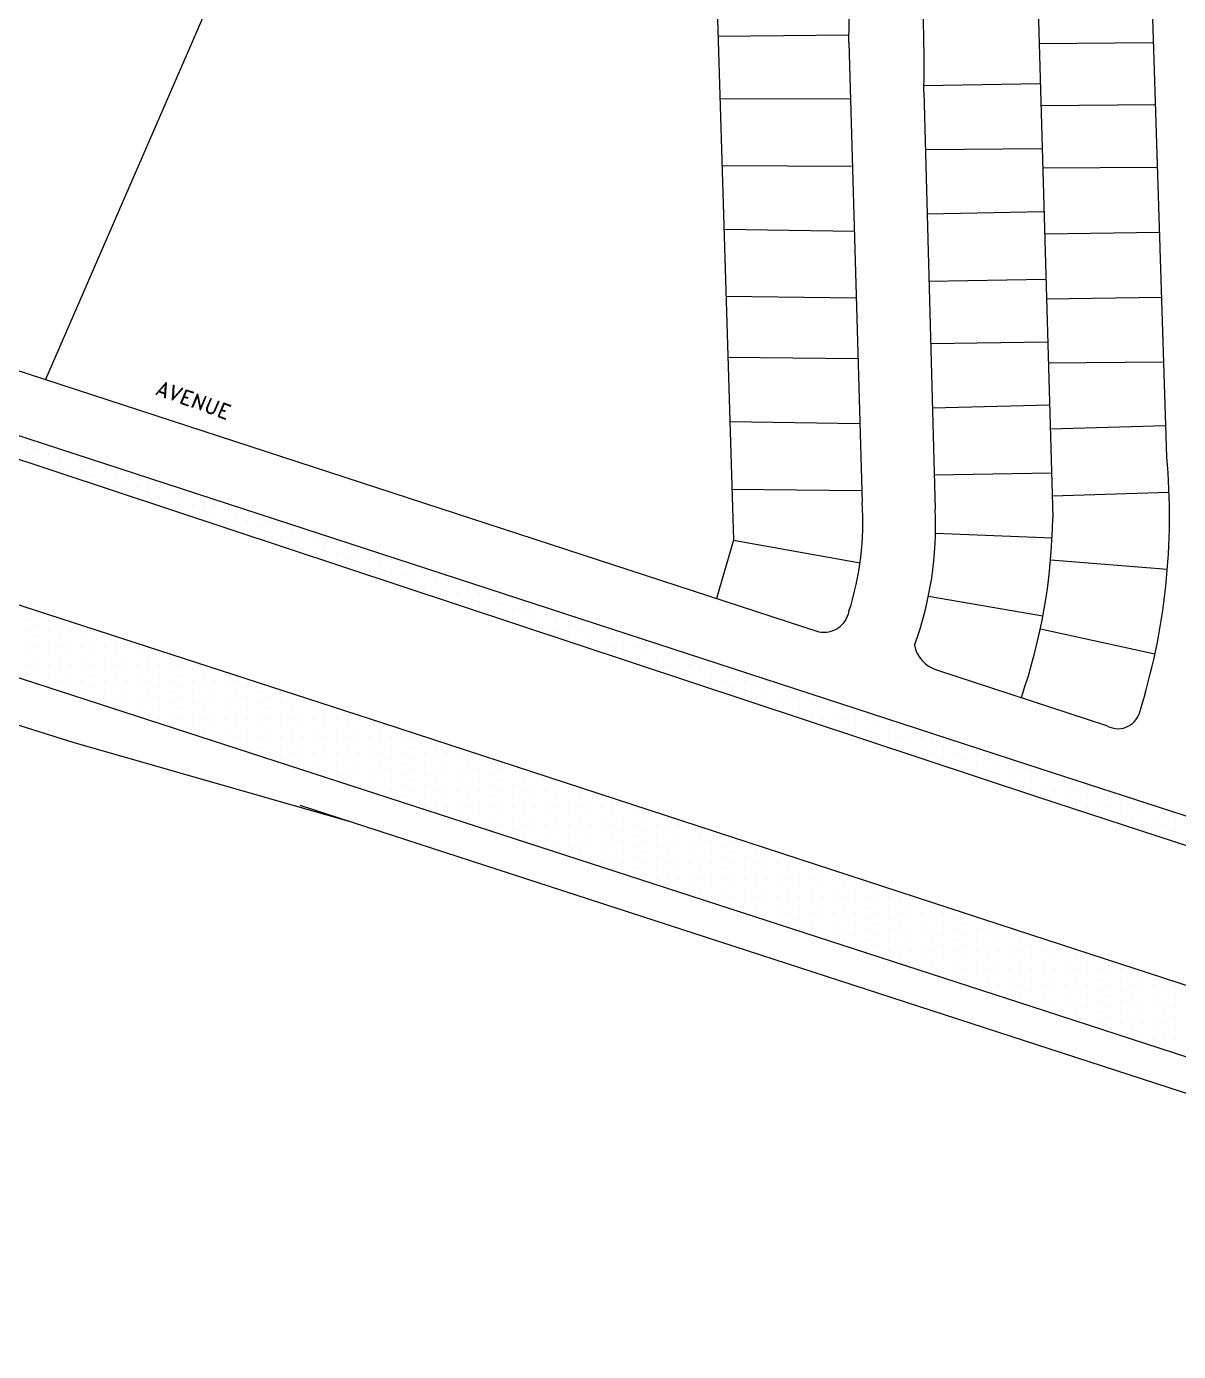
# Model space of a CAD drawing. Extents: x 2010 to 9864, y 25 to 4476.
# Drawn here: x 7899 to 8877, y 55 to 1179 of the extents above; entities that cross this region are included whole.
import ezdxf

# ---------------------------------------------------------------- set-up
doc = ezdxf.new("R2010")
doc.units = 0
doc.header["$LTSCALE"] = 200
doc.layers.get('0').update_dxf_attribs({"color": 5, "linetype": 'CONTINUOUS'})
for name, color, linetype in [('BMPRLINE', 2, 'CONTINUOUS'), ('BMRDS', 3, 'CONTINUOUS'), ('BMSTR', 3, 'CONTINUOUS'), ('BMSTRTXT', 2, 'CONTINUOUS')]:
    doc.layers.add(name, color=color, linetype=linetype)
doc.styles.add('8', font='ROMAND', dxfattribs={"oblique": 3, "height": 25})

# ---------------------------------------------------------------- blocks, each defined once
blk = doc.blocks.new('*X32')
at = {"color": 0}
for p, q in [((6178.125, 2850), (6178.125, 2850)), ((6187.5, 2850), (6187.5, 2850)), ((6196.875, 2850), (6196.875, 2850)), ((6173.4375, 2840.625), (6173.4375, 2840.625)), ((6182.8125, 2840.625), (6182.8125, 2840.625)), ((6192.1875, 2840.625), (6192.1875, 2840.625)), ((6178.125, 2831.25), (6178.125, 2831.25)), ((6187.5, 2831.25), (6187.5, 2831.25)), ((6168.75, 2812.5), (6168.75, 2812.5)), ((6173.4375, 2821.875), (6173.4375, 2821.875)), ((6178.125, 2812.5), (6178.125, 2812.5)), ((6182.8125, 2821.875), (6182.8125, 2821.875)), ((6164.0625, 2803.125), (6164.0625, 2803.125)), ((6173.4375, 2803.125), (6173.4375, 2803.125)), ((6182.8125, 2803.125), (6182.8125, 2803.125)), ((6159.375, 2793.75), (6159.375, 2793.75)), ((6168.75, 2793.75), (6168.75, 2793.75)), ((6178.125, 2793.75), (6178.125, 2793.75)), ((6154.6875, 2784.375), (6154.6875, 2784.375)), ((6164.0625, 2784.375), (6164.0625, 2784.375)), ((6173.4375, 2784.375), (6173.4375, 2784.375)), ((6159.375, 2775), (6159.375, 2775)), ((6168.75, 2775), (6168.75, 2775)), ((6150, 2756.25), (6150, 2756.25)), ((6154.6875, 2765.625), (6154.6875, 2765.625)), ((6159.375, 2756.25), (6159.375, 2756.25)), ((6164.0625, 2765.625), (6164.0625, 2765.625)), ((6145.3125, 2746.875), (6145.3125, 2746.875)), ((6154.6875, 2746.875), (6154.6875, 2746.875)), ((6164.0625, 2746.875), (6164.0625, 2746.875)), ((6140.625, 2737.5), (6140.625, 2737.5)), ((6150, 2737.5), (6150, 2737.5)), ((6159.375, 2737.5), (6159.375, 2737.5)), ((6135.9375, 2728.125), (6135.9375, 2728.125)), ((6145.3125, 2728.125), (6145.3125, 2728.125)), ((6154.6875, 2728.125), (6154.6875, 2728.125)), ((6140.625, 2718.75), (6140.625, 2718.75)), ((6150, 2718.75), (6150, 2718.75)), ((6131.25, 2700), (6131.25, 2700)), ((6135.9375, 2709.375), (6135.9375, 2709.375)), ((6140.625, 2700), (6140.625, 2700)), ((6145.3125, 2709.375), (6145.3125, 2709.375)), ((6150, 2700), (6150, 2700)), ((6126.5625, 2690.625), (6126.5625, 2690.625)), ((6135.9375, 2690.625), (6135.9375, 2690.625)), ((6145.3125, 2690.625), (6145.3125, 2690.625)), ((6121.875, 2681.25), (6121.875, 2681.25)), ((6131.25, 2681.25), (6131.25, 2681.25)), ((6140.625, 2681.25), (6140.625, 2681.25)), ((6126.5625, 2671.875), (6126.5625, 2671.875)), ((6135.9375, 2671.875), (6135.9375, 2671.875)), ((6121.875, 2662.5), (6121.875, 2662.5)), ((6131.25, 2662.5), (6131.25, 2662.5)), ((6112.5, 2643.75), (6112.5, 2643.75)), ((6117.1875, 2653.125), (6117.1875, 2653.125)), ((6121.875, 2643.75), (6121.875, 2643.75)), ((6126.5625, 2653.125), (6126.5625, 2653.125)), ((6131.25, 2643.75), (6131.25, 2643.75)), ((6107.8125, 2634.375), (6107.8125, 2634.375)), ((6117.1875, 2634.375), (6117.1875, 2634.375)), ((6126.5625, 2634.375), (6126.5625, 2634.375)), ((6103.125, 2625), (6103.125, 2625)), ((6112.5, 2625), (6112.5, 2625)), ((6121.875, 2625), (6121.875, 2625)), ((6107.8125, 2615.625), (6107.8125, 2615.625)), ((6117.1875, 2615.625), (6117.1875, 2615.625)), ((6103.125, 2606.25), (6103.125, 2606.25)), ((6112.5, 2606.25), (6112.5, 2606.25)), ((6093.75, 2587.5), (6093.75, 2587.5)), ((6098.4375, 2596.875), (6098.4375, 2596.875)), ((6103.125, 2587.5), (6103.125, 2587.5)), ((6107.8125, 2596.875), (6107.8125, 2596.875)), ((6112.5, 2587.5), (6112.5, 2587.5)), ((6089.0625, 2578.125), (6089.0625, 2578.125)), ((6098.4375, 2578.125), (6098.4375, 2578.125)), ((6107.8125, 2578.125), (6107.8125, 2578.125)), ((6084.375, 2568.75), (6084.375, 2568.75)), ((6093.75, 2568.75), (6093.75, 2568.75)), ((6103.125, 2568.75), (6103.125, 2568.75)), ((6089.0625, 2559.375), (6089.0625, 2559.375)), ((6098.4375, 2559.375), (6098.4375, 2559.375)), ((6084.375, 2550), (6084.375, 2550)), ((6093.75, 2550), (6093.75, 2550)), ((6075, 2531.25), (6075, 2531.25)), ((6079.6875, 2540.625), (6079.6875, 2540.625)), ((6084.375, 2531.25), (6084.375, 2531.25)), ((6089.0625, 2540.625), (6089.0625, 2540.625)), ((6093.75, 2531.25), (6093.75, 2531.25)), ((6070.3125, 2521.875), (6070.3125, 2521.875)), ((6079.6875, 2521.875), (6079.6875, 2521.875)), ((6089.0625, 2521.875), (6089.0625, 2521.875)), ((6065.625, 2512.5), (6065.625, 2512.5)), ((6075, 2512.5), (6075, 2512.5)), ((6084.375, 2512.5), (6084.375, 2512.5)), ((6070.3125, 2503.125), (6070.3125, 2503.125)), ((6079.6875, 2503.125), (6079.6875, 2503.125)), ((6065.625, 2493.75), (6065.625, 2493.75)), ((6075, 2493.75), (6075, 2493.75)), ((6056.25, 2475), (6056.25, 2475)), ((6060.9375, 2484.375), (6060.9375, 2484.375)), ((6065.625, 2475), (6065.625, 2475)), ((6070.3125, 2484.375), (6070.3125, 2484.375)), ((6075, 2475), (6075, 2475)), ((6051.5625, 2465.625), (6051.5625, 2465.625)), ((6060.9375, 2465.625), (6060.9375, 2465.625)), ((6070.3125, 2465.625), (6070.3125, 2465.625)), ((6056.25, 2456.25), (6056.25, 2456.25)), ((6065.625, 2456.25), (6065.625, 2456.25)), ((6051.5625, 2446.875), (6051.5625, 2446.875)), ((6060.9375, 2446.875), (6060.9375, 2446.875)), ((6046.875, 2437.5), (6046.875, 2437.5)), ((6056.25, 2437.5), (6056.25, 2437.5)), ((6037.5, 2418.75), (6037.5, 2418.75)), ((6042.1875, 2428.125), (6042.1875, 2428.125)), ((6046.875, 2418.75), (6046.875, 2418.75)), ((6051.5625, 2428.125), (6051.5625, 2428.125)), ((6056.25, 2418.75), (6056.25, 2418.75)), ((6032.8125, 2409.375), (6032.8125, 2409.375)), ((6042.1875, 2409.375), (6042.1875, 2409.375)), ((6051.5625, 2409.375), (6051.5625, 2409.375)), ((6037.5, 2400), (6037.5, 2400)), ((6046.875, 2400), (6046.875, 2400)), ((6032.8125, 2390.625), (6032.8125, 2390.625)), ((6042.1875, 2390.625), (6042.1875, 2390.625)), ((6028.125, 2381.25), (6028.125, 2381.25)), ((6037.5, 2381.25), (6037.5, 2381.25)), ((6018.75, 2362.5), (6018.75, 2362.5)), ((6023.4375, 2371.875), (6023.4375, 2371.875)), ((6028.125, 2362.5), (6028.125, 2362.5)), ((6032.8125, 2371.875), (6032.8125, 2371.875)), ((6037.5, 2362.5), (6037.5, 2362.5)), ((6014.0625, 2353.125), (6014.0625, 2353.125)), ((6023.4375, 2353.125), (6023.4375, 2353.125)), ((6032.8125, 2353.125), (6032.8125, 2353.125)), ((6018.75, 2343.75), (6018.75, 2343.75)), ((6028.125, 2343.75), (6028.125, 2343.75)), ((6014.0625, 2334.375), (6014.0625, 2334.375)), ((6023.4375, 2334.375), (6023.4375, 2334.375)), ((6009.375, 2325), (6009.375, 2325)), ((6018.75, 2325), (6018.75, 2325)), ((6000, 2306.25), (6000, 2306.25)), ((6004.6875, 2315.625), (6004.6875, 2315.625)), ((6009.375, 2306.25), (6009.375, 2306.25)), ((6014.0625, 2315.625), (6014.0625, 2315.625)), ((6018.75, 2306.25), (6018.75, 2306.25)), ((5995.3125, 2296.875), (5995.3125, 2296.875)), ((6004.6875, 2296.875), (6004.6875, 2296.875)), ((6014.0625, 2296.875), (6014.0625, 2296.875)), ((6000, 2287.5), (6000, 2287.5)), ((6009.375, 2287.5), (6009.375, 2287.5)), ((5995.3125, 2278.125), (5995.3125, 2278.125)), ((6004.6875, 2278.125), (6004.6875, 2278.125)), ((5990.625, 2268.75), (5990.625, 2268.75)), ((6000, 2268.75), (6000, 2268.75)), ((5981.25, 2250), (5981.25, 2250)), ((5985.9375, 2259.375), (5985.9375, 2259.375)), ((5990.625, 2250), (5990.625, 2250)), ((5995.3125, 2259.375), (5995.3125, 2259.375)), ((6000, 2250), (6000, 2250)), ((5985.9375, 2240.625), (5985.9375, 2240.625)), ((5995.3125, 2240.625), (5995.3125, 2240.625)), ((5981.25, 2231.25), (5981.25, 2231.25)), ((5990.625, 2231.25), (5990.625, 2231.25)), ((5976.5625, 2221.875), (5976.5625, 2221.875)), ((5985.9375, 2221.875), (5985.9375, 2221.875)), ((5971.875, 2212.5), (5971.875, 2212.5)), ((5981.25, 2212.5), (5981.25, 2212.5)), ((5962.5, 2193.75), (5962.5, 2193.75)), ((5967.1875, 2203.125), (5967.1875, 2203.125)), ((5971.875, 2193.75), (5971.875, 2193.75)), ((5976.5625, 2203.125), (5976.5625, 2203.125)), ((5981.25, 2193.75), (5981.25, 2193.75)), ((5967.1875, 2184.375), (5967.1875, 2184.375)), ((5976.5625, 2184.375), (5976.5625, 2184.375)), ((5962.5, 2175), (5962.5, 2175)), ((5971.875, 2175), (5971.875, 2175)), ((5957.8125, 2165.625), (5957.8125, 2165.625)), ((5967.1875, 2165.625), (5967.1875, 2165.625)), ((5953.125, 2156.25), (5953.125, 2156.25)), ((5962.5, 2156.25), (5962.5, 2156.25)), ((5943.75, 2137.5), (5943.75, 2137.5)), ((5948.4375, 2146.875), (5948.4375, 2146.875)), ((5953.125, 2137.5), (5953.125, 2137.5)), ((5957.8125, 2146.875), (5957.8125, 2146.875)), ((5962.5, 2137.5), (5962.5, 2137.5)), ((5948.4375, 2128.125), (5948.4375, 2128.125)), ((5957.8125, 2128.125), (5957.8125, 2128.125)), ((5943.75, 2118.75), (5943.75, 2118.75)), ((5953.125, 2118.75), (5953.125, 2118.75)), ((5939.0625, 2109.375), (5939.0625, 2109.375)), ((5948.4375, 2109.375), (5948.4375, 2109.375)), ((5934.375, 2100), (5934.375, 2100)), ((5943.75, 2100), (5943.75, 2100)), ((5925, 2081.25), (5925, 2081.25)), ((5929.6875, 2090.625), (5929.6875, 2090.625)), ((5934.375, 2081.25), (5934.375, 2081.25)), ((5939.0625, 2090.625), (5939.0625, 2090.625)), ((5943.75, 2081.25), (5943.75, 2081.25)), ((5929.6875, 2071.875), (5929.6875, 2071.875)), ((5939.0625, 2071.875), (5939.0625, 2071.875)), ((5925, 2062.5), (5925, 2062.5)), ((5934.375, 2062.5), (5934.375, 2062.5)), ((5920.3125, 2053.125), (5920.3125, 2053.125)), ((5929.6875, 2053.125), (5929.6875, 2053.125)), ((5915.625, 2043.75), (5915.625, 2043.75)), ((5925, 2043.75), (5925, 2043.75)), ((5910.9375, 2034.375), (5910.9375, 2034.375)), ((5915.625, 2025), (5915.625, 2025)), ((5920.3125, 2034.375), (5920.3125, 2034.375)), ((5925, 2025), (5925, 2025)), ((5910.9375, 2015.625), (5910.9375, 2015.625)), ((5920.3125, 2015.625), (5920.3125, 2015.625)), ((5906.25, 2006.25), (5906.25, 2006.25)), ((5915.625, 2006.25), (5915.625, 2006.25)), ((5901.5625, 1996.875), (5901.5625, 1996.875)), ((5910.9375, 1996.875), (5910.9375, 1996.875))]:
    blk.add_line(p, q, dxfattribs=at)
blk = doc.blocks.new('*X33')
at = {"color": 0}
for p, q in [((6360.9375, 2971.875), (6360.9375, 2971.875)), ((6370.3125, 2971.875), (6370.3125, 2971.875)), ((6379.6875, 2971.875), (6379.6875, 2971.875)), ((6389.0625, 2971.875), (6389.0625, 2971.875)), ((6398.4375, 2971.875), (6398.4375, 2971.875)), ((6407.8125, 2971.875), (6407.8125, 2971.875)), ((6417.1875, 2971.875), (6417.1875, 2971.875)), ((6356.25, 2962.5), (6356.25, 2962.5)), ((6365.625, 2962.5), (6365.625, 2962.5)), ((6375, 2962.5), (6375, 2962.5)), ((6384.375, 2962.5), (6384.375, 2962.5)), ((6393.75, 2962.5), (6393.75, 2962.5)), ((6403.125, 2962.5), (6403.125, 2962.5)), ((6412.5, 2962.5), (6412.5, 2962.5)), ((6360.9375, 2953.125), (6360.9375, 2953.125)), ((6370.3125, 2953.125), (6370.3125, 2953.125)), ((6379.6875, 2953.125), (6379.6875, 2953.125)), ((6389.0625, 2953.125), (6389.0625, 2953.125)), ((6398.4375, 2953.125), (6398.4375, 2953.125)), ((6407.8125, 2953.125), (6407.8125, 2953.125)), ((6356.25, 2943.75), (6356.25, 2943.75)), ((6365.625, 2943.75), (6365.625, 2943.75)), ((6375, 2943.75), (6375, 2943.75)), ((6384.375, 2943.75), (6384.375, 2943.75)), ((6393.75, 2943.75), (6393.75, 2943.75)), ((6403.125, 2943.75), (6403.125, 2943.75)), ((6346.875, 2925), (6346.875, 2925)), ((6351.5625, 2934.375), (6351.5625, 2934.375)), ((6356.25, 2925), (6356.25, 2925)), ((6360.9375, 2934.375), (6360.9375, 2934.375)), ((6365.625, 2925), (6365.625, 2925)), ((6370.3125, 2934.375), (6370.3125, 2934.375)), ((6375, 2925), (6375, 2925)), ((6379.6875, 2934.375), (6379.6875, 2934.375)), ((6384.375, 2925), (6384.375, 2925)), ((6389.0625, 2934.375), (6389.0625, 2934.375)), ((6393.75, 2925), (6393.75, 2925)), ((6398.4375, 2934.375), (6398.4375, 2934.375)), ((6403.125, 2925), (6403.125, 2925)), ((6342.1875, 2915.625), (6342.1875, 2915.625)), ((6351.5625, 2915.625), (6351.5625, 2915.625)), ((6360.9375, 2915.625), (6360.9375, 2915.625)), ((6370.3125, 2915.625), (6370.3125, 2915.625)), ((6379.6875, 2915.625), (6379.6875, 2915.625)), ((6389.0625, 2915.625), (6389.0625, 2915.625)), ((6398.4375, 2915.625), (6398.4375, 2915.625)), ((6337.5, 2906.25), (6337.5, 2906.25)), ((6346.875, 2906.25), (6346.875, 2906.25)), ((6356.25, 2906.25), (6356.25, 2906.25)), ((6365.625, 2906.25), (6365.625, 2906.25)), ((6375, 2906.25), (6375, 2906.25)), ((6384.375, 2906.25), (6384.375, 2906.25)), ((6393.75, 2906.25), (6393.75, 2906.25)), ((6342.1875, 2896.875), (6342.1875, 2896.875)), ((6351.5625, 2896.875), (6351.5625, 2896.875)), ((6360.9375, 2896.875), (6360.9375, 2896.875)), ((6370.3125, 2896.875), (6370.3125, 2896.875)), ((6379.6875, 2896.875), (6379.6875, 2896.875)), ((6389.0625, 2896.875), (6389.0625, 2896.875)), ((6337.5, 2887.5), (6337.5, 2887.5)), ((6346.875, 2887.5), (6346.875, 2887.5)), ((6356.25, 2887.5), (6356.25, 2887.5)), ((6365.625, 2887.5), (6365.625, 2887.5)), ((6375, 2887.5), (6375, 2887.5)), ((6384.375, 2887.5), (6384.375, 2887.5)), ((6328.125, 2868.75), (6328.125, 2868.75)), ((6332.8125, 2878.125), (6332.8125, 2878.125)), ((6337.5, 2868.75), (6337.5, 2868.75)), ((6342.1875, 2878.125), (6342.1875, 2878.125)), ((6346.875, 2868.75), (6346.875, 2868.75)), ((6351.5625, 2878.125), (6351.5625, 2878.125)), ((6356.25, 2868.75), (6356.25, 2868.75)), ((6360.9375, 2878.125), (6360.9375, 2878.125)), ((6365.625, 2868.75), (6365.625, 2868.75)), ((6370.3125, 2878.125), (6370.3125, 2878.125)), ((6375, 2868.75), (6375, 2868.75)), ((6379.6875, 2878.125), (6379.6875, 2878.125)), ((6384.375, 2868.75), (6384.375, 2868.75)), ((6323.4375, 2859.375), (6323.4375, 2859.375)), ((6332.8125, 2859.375), (6332.8125, 2859.375)), ((6342.1875, 2859.375), (6342.1875, 2859.375)), ((6351.5625, 2859.375), (6351.5625, 2859.375)), ((6360.9375, 2859.375), (6360.9375, 2859.375)), ((6370.3125, 2859.375), (6370.3125, 2859.375)), ((6379.6875, 2859.375), (6379.6875, 2859.375)), ((6328.125, 2850), (6328.125, 2850)), ((6337.5, 2850), (6337.5, 2850)), ((6346.875, 2850), (6346.875, 2850)), ((6356.25, 2850), (6356.25, 2850)), ((6365.625, 2850), (6365.625, 2850)), ((6375, 2850), (6375, 2850))]:
    blk.add_line(p, q, dxfattribs=at)
blk = doc.blocks.new('*X34')
at = {"color": 0}
for p, q in [((6220.3125, 2971.875), (6220.3125, 2971.875)), ((6229.6875, 2971.875), (6229.6875, 2971.875)), ((6239.0625, 2971.875), (6239.0625, 2971.875)), ((6215.625, 2962.5), (6215.625, 2962.5)), ((6225, 2962.5), (6225, 2962.5)), ((6234.375, 2962.5), (6234.375, 2962.5)), ((6210.9375, 2953.125), (6210.9375, 2953.125)), ((6220.3125, 2953.125), (6220.3125, 2953.125)), ((6229.6875, 2953.125), (6229.6875, 2953.125)), ((6206.25, 2943.75), (6206.25, 2943.75)), ((6215.625, 2943.75), (6215.625, 2943.75)), ((6225, 2943.75), (6225, 2943.75)), ((6206.25, 2925), (6206.25, 2925)), ((6210.9375, 2934.375), (6210.9375, 2934.375)), ((6215.625, 2925), (6215.625, 2925)), ((6220.3125, 2934.375), (6220.3125, 2934.375)), ((6201.5625, 2915.625), (6201.5625, 2915.625)), ((6210.9375, 2915.625), (6210.9375, 2915.625)), ((6220.3125, 2915.625), (6220.3125, 2915.625)), ((6196.875, 2906.25), (6196.875, 2906.25)), ((6206.25, 2906.25), (6206.25, 2906.25)), ((6215.625, 2906.25), (6215.625, 2906.25)), ((6192.1875, 2896.875), (6192.1875, 2896.875)), ((6201.5625, 2896.875), (6201.5625, 2896.875)), ((6210.9375, 2896.875), (6210.9375, 2896.875)), ((6196.875, 2887.5), (6196.875, 2887.5)), ((6206.25, 2887.5), (6206.25, 2887.5)), ((6187.5, 2868.75), (6187.5, 2868.75)), ((6192.1875, 2878.125), (6192.1875, 2878.125)), ((6196.875, 2868.75), (6196.875, 2868.75)), ((6201.5625, 2878.125), (6201.5625, 2878.125)), ((6182.8125, 2859.375), (6182.8125, 2859.375)), ((6192.1875, 2859.375), (6192.1875, 2859.375)), ((6201.5625, 2859.375), (6201.5625, 2859.375))]:
    blk.add_line(p, q, dxfattribs=at)
blk = doc.blocks.new('*X35')
at = {"color": 0}
for p, q in [((6323.4375, 2840.625), (6323.4375, 2840.625)), ((6332.8125, 2840.625), (6332.8125, 2840.625)), ((6342.1875, 2840.625), (6342.1875, 2840.625)), ((6351.5625, 2840.625), (6351.5625, 2840.625)), ((6360.9375, 2840.625), (6360.9375, 2840.625)), ((6370.3125, 2840.625), (6370.3125, 2840.625)), ((6318.75, 2831.25), (6318.75, 2831.25)), ((6328.125, 2831.25), (6328.125, 2831.25)), ((6337.5, 2831.25), (6337.5, 2831.25)), ((6346.875, 2831.25), (6346.875, 2831.25)), ((6356.25, 2831.25), (6356.25, 2831.25)), ((6365.625, 2831.25), (6365.625, 2831.25)), ((6309.375, 2812.5), (6309.375, 2812.5)), ((6314.0625, 2821.875), (6314.0625, 2821.875)), ((6318.75, 2812.5), (6318.75, 2812.5)), ((6323.4375, 2821.875), (6323.4375, 2821.875)), ((6328.125, 2812.5), (6328.125, 2812.5)), ((6332.8125, 2821.875), (6332.8125, 2821.875)), ((6337.5, 2812.5), (6337.5, 2812.5)), ((6342.1875, 2821.875), (6342.1875, 2821.875)), ((6346.875, 2812.5), (6346.875, 2812.5)), ((6351.5625, 2821.875), (6351.5625, 2821.875)), ((6356.25, 2812.5), (6356.25, 2812.5)), ((6360.9375, 2821.875), (6360.9375, 2821.875)), ((6365.625, 2812.5), (6365.625, 2812.5)), ((6370.3125, 2821.875), (6370.3125, 2821.875)), ((6304.6875, 2803.125), (6304.6875, 2803.125)), ((6314.0625, 2803.125), (6314.0625, 2803.125)), ((6323.4375, 2803.125), (6323.4375, 2803.125)), ((6332.8125, 2803.125), (6332.8125, 2803.125)), ((6342.1875, 2803.125), (6342.1875, 2803.125)), ((6351.5625, 2803.125), (6351.5625, 2803.125)), ((6360.9375, 2803.125), (6360.9375, 2803.125)), ((6309.375, 2793.75), (6309.375, 2793.75)), ((6318.75, 2793.75), (6318.75, 2793.75)), ((6328.125, 2793.75), (6328.125, 2793.75)), ((6337.5, 2793.75), (6337.5, 2793.75)), ((6346.875, 2793.75), (6346.875, 2793.75)), ((6356.25, 2793.75), (6356.25, 2793.75)), ((6304.6875, 2784.375), (6304.6875, 2784.375)), ((6314.0625, 2784.375), (6314.0625, 2784.375)), ((6323.4375, 2784.375), (6323.4375, 2784.375)), ((6332.8125, 2784.375), (6332.8125, 2784.375)), ((6342.1875, 2784.375), (6342.1875, 2784.375)), ((6351.5625, 2784.375), (6351.5625, 2784.375)), ((6300, 2775), (6300, 2775)), ((6309.375, 2775), (6309.375, 2775)), ((6318.75, 2775), (6318.75, 2775)), ((6328.125, 2775), (6328.125, 2775)), ((6337.5, 2775), (6337.5, 2775)), ((6346.875, 2775), (6346.875, 2775)), ((6290.625, 2756.25), (6290.625, 2756.25)), ((6295.3125, 2765.625), (6295.3125, 2765.625)), ((6300, 2756.25), (6300, 2756.25)), ((6304.6875, 2765.625), (6304.6875, 2765.625)), ((6309.375, 2756.25), (6309.375, 2756.25)), ((6314.0625, 2765.625), (6314.0625, 2765.625)), ((6318.75, 2756.25), (6318.75, 2756.25)), ((6323.4375, 2765.625), (6323.4375, 2765.625)), ((6328.125, 2756.25), (6328.125, 2756.25)), ((6332.8125, 2765.625), (6332.8125, 2765.625)), ((6337.5, 2756.25), (6337.5, 2756.25)), ((6342.1875, 2765.625), (6342.1875, 2765.625)), ((6346.875, 2756.25), (6346.875, 2756.25)), ((6351.5625, 2765.625), (6351.5625, 2765.625)), ((6285.9375, 2746.875), (6285.9375, 2746.875)), ((6295.3125, 2746.875), (6295.3125, 2746.875)), ((6304.6875, 2746.875), (6304.6875, 2746.875)), ((6314.0625, 2746.875), (6314.0625, 2746.875)), ((6323.4375, 2746.875), (6323.4375, 2746.875)), ((6332.8125, 2746.875), (6332.8125, 2746.875)), ((6342.1875, 2746.875), (6342.1875, 2746.875)), ((6290.625, 2737.5), (6290.625, 2737.5)), ((6300, 2737.5), (6300, 2737.5)), ((6309.375, 2737.5), (6309.375, 2737.5)), ((6318.75, 2737.5), (6318.75, 2737.5)), ((6328.125, 2737.5), (6328.125, 2737.5)), ((6337.5, 2737.5), (6337.5, 2737.5)), ((6285.9375, 2728.125), (6285.9375, 2728.125)), ((6295.3125, 2728.125), (6295.3125, 2728.125)), ((6304.6875, 2728.125), (6304.6875, 2728.125)), ((6314.0625, 2728.125), (6314.0625, 2728.125)), ((6323.4375, 2728.125), (6323.4375, 2728.125)), ((6332.8125, 2728.125), (6332.8125, 2728.125)), ((6281.25, 2718.75), (6281.25, 2718.75)), ((6290.625, 2718.75), (6290.625, 2718.75)), ((6300, 2718.75), (6300, 2718.75)), ((6309.375, 2718.75), (6309.375, 2718.75)), ((6318.75, 2718.75), (6318.75, 2718.75)), ((6328.125, 2718.75), (6328.125, 2718.75)), ((6271.875, 2700), (6271.875, 2700)), ((6276.5625, 2709.375), (6276.5625, 2709.375)), ((6281.25, 2700), (6281.25, 2700)), ((6285.9375, 2709.375), (6285.9375, 2709.375)), ((6290.625, 2700), (6290.625, 2700)), ((6295.3125, 2709.375), (6295.3125, 2709.375)), ((6300, 2700), (6300, 2700)), ((6304.6875, 2709.375), (6304.6875, 2709.375)), ((6309.375, 2700), (6309.375, 2700)), ((6314.0625, 2709.375), (6314.0625, 2709.375)), ((6318.75, 2700), (6318.75, 2700)), ((6323.4375, 2709.375), (6323.4375, 2709.375)), ((6328.125, 2700), (6328.125, 2700)), ((6332.8125, 2709.375), (6332.8125, 2709.375)), ((6267.1875, 2690.625), (6267.1875, 2690.625)), ((6276.5625, 2690.625), (6276.5625, 2690.625)), ((6285.9375, 2690.625), (6285.9375, 2690.625)), ((6295.3125, 2690.625), (6295.3125, 2690.625)), ((6304.6875, 2690.625), (6304.6875, 2690.625)), ((6314.0625, 2690.625), (6314.0625, 2690.625)), ((6323.4375, 2690.625), (6323.4375, 2690.625)), ((6271.875, 2681.25), (6271.875, 2681.25)), ((6281.25, 2681.25), (6281.25, 2681.25)), ((6290.625, 2681.25), (6290.625, 2681.25)), ((6300, 2681.25), (6300, 2681.25)), ((6309.375, 2681.25), (6309.375, 2681.25)), ((6318.75, 2681.25), (6318.75, 2681.25)), ((6267.1875, 2671.875), (6267.1875, 2671.875)), ((6276.5625, 2671.875), (6276.5625, 2671.875)), ((6285.9375, 2671.875), (6285.9375, 2671.875)), ((6295.3125, 2671.875), (6295.3125, 2671.875)), ((6304.6875, 2671.875), (6304.6875, 2671.875)), ((6314.0625, 2671.875), (6314.0625, 2671.875)), ((6262.5, 2662.5), (6262.5, 2662.5)), ((6271.875, 2662.5), (6271.875, 2662.5)), ((6281.25, 2662.5), (6281.25, 2662.5)), ((6290.625, 2662.5), (6290.625, 2662.5)), ((6300, 2662.5), (6300, 2662.5)), ((6309.375, 2662.5), (6309.375, 2662.5)), ((6318.75, 2662.5), (6318.75, 2662.5)), ((6253.125, 2643.75), (6253.125, 2643.75)), ((6257.8125, 2653.125), (6257.8125, 2653.125)), ((6262.5, 2643.75), (6262.5, 2643.75)), ((6267.1875, 2653.125), (6267.1875, 2653.125)), ((6271.875, 2643.75), (6271.875, 2643.75)), ((6276.5625, 2653.125), (6276.5625, 2653.125)), ((6281.25, 2643.75), (6281.25, 2643.75)), ((6285.9375, 2653.125), (6285.9375, 2653.125)), ((6290.625, 2643.75), (6290.625, 2643.75)), ((6295.3125, 2653.125), (6295.3125, 2653.125)), ((6300, 2643.75), (6300, 2643.75)), ((6304.6875, 2653.125), (6304.6875, 2653.125)), ((6309.375, 2643.75), (6309.375, 2643.75)), ((6314.0625, 2653.125), (6314.0625, 2653.125)), ((6257.8125, 2634.375), (6257.8125, 2634.375)), ((6267.1875, 2634.375), (6267.1875, 2634.375)), ((6276.5625, 2634.375), (6276.5625, 2634.375)), ((6285.9375, 2634.375), (6285.9375, 2634.375)), ((6295.3125, 2634.375), (6295.3125, 2634.375)), ((6304.6875, 2634.375), (6304.6875, 2634.375)), ((6253.125, 2625), (6253.125, 2625)), ((6262.5, 2625), (6262.5, 2625)), ((6271.875, 2625), (6271.875, 2625)), ((6281.25, 2625), (6281.25, 2625)), ((6290.625, 2625), (6290.625, 2625)), ((6300, 2625), (6300, 2625)), ((6248.4375, 2615.625), (6248.4375, 2615.625)), ((6257.8125, 2615.625), (6257.8125, 2615.625)), ((6267.1875, 2615.625), (6267.1875, 2615.625)), ((6276.5625, 2615.625), (6276.5625, 2615.625)), ((6285.9375, 2615.625), (6285.9375, 2615.625)), ((6295.3125, 2615.625), (6295.3125, 2615.625)), ((6243.75, 2606.25), (6243.75, 2606.25)), ((6253.125, 2606.25), (6253.125, 2606.25)), ((6262.5, 2606.25), (6262.5, 2606.25)), ((6271.875, 2606.25), (6271.875, 2606.25)), ((6281.25, 2606.25), (6281.25, 2606.25)), ((6290.625, 2606.25), (6290.625, 2606.25)), ((6300, 2606.25), (6300, 2606.25)), ((6234.375, 2587.5), (6234.375, 2587.5)), ((6239.0625, 2596.875), (6239.0625, 2596.875)), ((6243.75, 2587.5), (6243.75, 2587.5)), ((6248.4375, 2596.875), (6248.4375, 2596.875)), ((6253.125, 2587.5), (6253.125, 2587.5)), ((6257.8125, 2596.875), (6257.8125, 2596.875)), ((6262.5, 2587.5), (6262.5, 2587.5)), ((6267.1875, 2596.875), (6267.1875, 2596.875)), ((6271.875, 2587.5), (6271.875, 2587.5)), ((6276.5625, 2596.875), (6276.5625, 2596.875)), ((6281.25, 2587.5), (6281.25, 2587.5)), ((6285.9375, 2596.875), (6285.9375, 2596.875)), ((6290.625, 2587.5), (6290.625, 2587.5)), ((6295.3125, 2596.875), (6295.3125, 2596.875)), ((6239.0625, 2578.125), (6239.0625, 2578.125)), ((6248.4375, 2578.125), (6248.4375, 2578.125)), ((6257.8125, 2578.125), (6257.8125, 2578.125)), ((6267.1875, 2578.125), (6267.1875, 2578.125)), ((6276.5625, 2578.125), (6276.5625, 2578.125)), ((6285.9375, 2578.125), (6285.9375, 2578.125)), ((6234.375, 2568.75), (6234.375, 2568.75)), ((6243.75, 2568.75), (6243.75, 2568.75)), ((6253.125, 2568.75), (6253.125, 2568.75)), ((6262.5, 2568.75), (6262.5, 2568.75)), ((6271.875, 2568.75), (6271.875, 2568.75)), ((6281.25, 2568.75), (6281.25, 2568.75)), ((6229.6875, 2559.375), (6229.6875, 2559.375)), ((6239.0625, 2559.375), (6239.0625, 2559.375)), ((6248.4375, 2559.375), (6248.4375, 2559.375)), ((6257.8125, 2559.375), (6257.8125, 2559.375)), ((6267.1875, 2559.375), (6267.1875, 2559.375)), ((6276.5625, 2559.375), (6276.5625, 2559.375)), ((6225, 2550), (6225, 2550)), ((6234.375, 2550), (6234.375, 2550)), ((6243.75, 2550), (6243.75, 2550)), ((6253.125, 2550), (6253.125, 2550)), ((6262.5, 2550), (6262.5, 2550)), ((6271.875, 2550), (6271.875, 2550)), ((6281.25, 2550), (6281.25, 2550)), ((6215.625, 2531.25), (6215.625, 2531.25)), ((6220.3125, 2540.625), (6220.3125, 2540.625)), ((6225, 2531.25), (6225, 2531.25)), ((6229.6875, 2540.625), (6229.6875, 2540.625)), ((6234.375, 2531.25), (6234.375, 2531.25)), ((6239.0625, 2540.625), (6239.0625, 2540.625)), ((6243.75, 2531.25), (6243.75, 2531.25)), ((6248.4375, 2540.625), (6248.4375, 2540.625)), ((6253.125, 2531.25), (6253.125, 2531.25)), ((6257.8125, 2540.625), (6257.8125, 2540.625)), ((6262.5, 2531.25), (6262.5, 2531.25)), ((6267.1875, 2540.625), (6267.1875, 2540.625)), ((6271.875, 2531.25), (6271.875, 2531.25)), ((6276.5625, 2540.625), (6276.5625, 2540.625)), ((6220.3125, 2521.875), (6220.3125, 2521.875)), ((6229.6875, 2521.875), (6229.6875, 2521.875)), ((6239.0625, 2521.875), (6239.0625, 2521.875)), ((6248.4375, 2521.875), (6248.4375, 2521.875)), ((6257.8125, 2521.875), (6257.8125, 2521.875)), ((6267.1875, 2521.875), (6267.1875, 2521.875)), ((6215.625, 2512.5), (6215.625, 2512.5)), ((6225, 2512.5), (6225, 2512.5)), ((6234.375, 2512.5), (6234.375, 2512.5)), ((6243.75, 2512.5), (6243.75, 2512.5)), ((6253.125, 2512.5), (6253.125, 2512.5)), ((6262.5, 2512.5), (6262.5, 2512.5)), ((6210.9375, 2503.125), (6210.9375, 2503.125)), ((6220.3125, 2503.125), (6220.3125, 2503.125)), ((6229.6875, 2503.125), (6229.6875, 2503.125)), ((6239.0625, 2503.125), (6239.0625, 2503.125)), ((6248.4375, 2503.125), (6248.4375, 2503.125)), ((6257.8125, 2503.125), (6257.8125, 2503.125)), ((6206.25, 2493.75), (6206.25, 2493.75)), ((6215.625, 2493.75), (6215.625, 2493.75)), ((6225, 2493.75), (6225, 2493.75)), ((6234.375, 2493.75), (6234.375, 2493.75)), ((6243.75, 2493.75), (6243.75, 2493.75)), ((6253.125, 2493.75), (6253.125, 2493.75)), ((6262.5, 2493.75), (6262.5, 2493.75)), ((6196.875, 2475), (6196.875, 2475)), ((6201.5625, 2484.375), (6201.5625, 2484.375)), ((6206.25, 2475), (6206.25, 2475)), ((6210.9375, 2484.375), (6210.9375, 2484.375)), ((6215.625, 2475), (6215.625, 2475)), ((6220.3125, 2484.375), (6220.3125, 2484.375)), ((6225, 2475), (6225, 2475)), ((6229.6875, 2484.375), (6229.6875, 2484.375)), ((6234.375, 2475), (6234.375, 2475)), ((6239.0625, 2484.375), (6239.0625, 2484.375)), ((6243.75, 2475), (6243.75, 2475)), ((6248.4375, 2484.375), (6248.4375, 2484.375)), ((6253.125, 2475), (6253.125, 2475)), ((6257.8125, 2484.375), (6257.8125, 2484.375)), ((6201.5625, 2465.625), (6201.5625, 2465.625)), ((6210.9375, 2465.625), (6210.9375, 2465.625)), ((6220.3125, 2465.625), (6220.3125, 2465.625)), ((6229.6875, 2465.625), (6229.6875, 2465.625)), ((6239.0625, 2465.625), (6239.0625, 2465.625)), ((6248.4375, 2465.625), (6248.4375, 2465.625)), ((6196.875, 2456.25), (6196.875, 2456.25)), ((6206.25, 2456.25), (6206.25, 2456.25)), ((6215.625, 2456.25), (6215.625, 2456.25)), ((6225, 2456.25), (6225, 2456.25)), ((6234.375, 2456.25), (6234.375, 2456.25)), ((6243.75, 2456.25), (6243.75, 2456.25)), ((6192.1875, 2446.875), (6192.1875, 2446.875)), ((6201.5625, 2446.875), (6201.5625, 2446.875)), ((6210.9375, 2446.875), (6210.9375, 2446.875)), ((6220.3125, 2446.875), (6220.3125, 2446.875)), ((6229.6875, 2446.875), (6229.6875, 2446.875)), ((6239.0625, 2446.875), (6239.0625, 2446.875)), ((6248.4375, 2446.875), (6248.4375, 2446.875)), ((6187.5, 2437.5), (6187.5, 2437.5)), ((6196.875, 2437.5), (6196.875, 2437.5)), ((6206.25, 2437.5), (6206.25, 2437.5)), ((6215.625, 2437.5), (6215.625, 2437.5)), ((6225, 2437.5), (6225, 2437.5)), ((6234.375, 2437.5), (6234.375, 2437.5)), ((6243.75, 2437.5), (6243.75, 2437.5)), ((6178.125, 2418.75), (6178.125, 2418.75)), ((6182.8125, 2428.125), (6182.8125, 2428.125)), ((6187.5, 2418.75), (6187.5, 2418.75)), ((6192.1875, 2428.125), (6192.1875, 2428.125)), ((6196.875, 2418.75), (6196.875, 2418.75)), ((6201.5625, 2428.125), (6201.5625, 2428.125)), ((6206.25, 2418.75), (6206.25, 2418.75)), ((6210.9375, 2428.125), (6210.9375, 2428.125)), ((6215.625, 2418.75), (6215.625, 2418.75)), ((6220.3125, 2428.125), (6220.3125, 2428.125)), ((6225, 2418.75), (6225, 2418.75)), ((6229.6875, 2428.125), (6229.6875, 2428.125)), ((6234.375, 2418.75), (6234.375, 2418.75)), ((6239.0625, 2428.125), (6239.0625, 2428.125)), ((6182.8125, 2409.375), (6182.8125, 2409.375)), ((6192.1875, 2409.375), (6192.1875, 2409.375)), ((6201.5625, 2409.375), (6201.5625, 2409.375)), ((6210.9375, 2409.375), (6210.9375, 2409.375)), ((6220.3125, 2409.375), (6220.3125, 2409.375)), ((6229.6875, 2409.375), (6229.6875, 2409.375)), ((6178.125, 2400), (6178.125, 2400)), ((6187.5, 2400), (6187.5, 2400)), ((6196.875, 2400), (6196.875, 2400)), ((6206.25, 2400), (6206.25, 2400)), ((6215.625, 2400), (6215.625, 2400)), ((6225, 2400), (6225, 2400)), ((6173.4375, 2390.625), (6173.4375, 2390.625)), ((6182.8125, 2390.625), (6182.8125, 2390.625)), ((6192.1875, 2390.625), (6192.1875, 2390.625)), ((6201.5625, 2390.625), (6201.5625, 2390.625)), ((6210.9375, 2390.625), (6210.9375, 2390.625)), ((6220.3125, 2390.625), (6220.3125, 2390.625)), ((6229.6875, 2390.625), (6229.6875, 2390.625)), ((6168.75, 2381.25), (6168.75, 2381.25)), ((6178.125, 2381.25), (6178.125, 2381.25)), ((6187.5, 2381.25), (6187.5, 2381.25)), ((6196.875, 2381.25), (6196.875, 2381.25)), ((6206.25, 2381.25), (6206.25, 2381.25)), ((6215.625, 2381.25), (6215.625, 2381.25)), ((6225, 2381.25), (6225, 2381.25)), ((6164.0625, 2371.875), (6164.0625, 2371.875)), ((6168.75, 2362.5), (6168.75, 2362.5)), ((6173.4375, 2371.875), (6173.4375, 2371.875)), ((6178.125, 2362.5), (6178.125, 2362.5)), ((6182.8125, 2371.875), (6182.8125, 2371.875)), ((6187.5, 2362.5), (6187.5, 2362.5)), ((6192.1875, 2371.875), (6192.1875, 2371.875)), ((6196.875, 2362.5), (6196.875, 2362.5)), ((6201.5625, 2371.875), (6201.5625, 2371.875)), ((6206.25, 2362.5), (6206.25, 2362.5)), ((6210.9375, 2371.875), (6210.9375, 2371.875)), ((6215.625, 2362.5), (6215.625, 2362.5)), ((6220.3125, 2371.875), (6220.3125, 2371.875)), ((6164.0625, 2353.125), (6164.0625, 2353.125)), ((6173.4375, 2353.125), (6173.4375, 2353.125)), ((6182.8125, 2353.125), (6182.8125, 2353.125)), ((6192.1875, 2353.125), (6192.1875, 2353.125)), ((6201.5625, 2353.125), (6201.5625, 2353.125)), ((6210.9375, 2353.125), (6210.9375, 2353.125)), ((6159.375, 2343.75), (6159.375, 2343.75)), ((6168.75, 2343.75), (6168.75, 2343.75)), ((6178.125, 2343.75), (6178.125, 2343.75)), ((6187.5, 2343.75), (6187.5, 2343.75)), ((6196.875, 2343.75), (6196.875, 2343.75)), ((6206.25, 2343.75), (6206.25, 2343.75)), ((6154.6875, 2334.375), (6154.6875, 2334.375)), ((6164.0625, 2334.375), (6164.0625, 2334.375)), ((6173.4375, 2334.375), (6173.4375, 2334.375)), ((6182.8125, 2334.375), (6182.8125, 2334.375)), ((6192.1875, 2334.375), (6192.1875, 2334.375)), ((6201.5625, 2334.375), (6201.5625, 2334.375)), ((6210.9375, 2334.375), (6210.9375, 2334.375)), ((6150, 2325), (6150, 2325)), ((6159.375, 2325), (6159.375, 2325)), ((6168.75, 2325), (6168.75, 2325)), ((6178.125, 2325), (6178.125, 2325)), ((6187.5, 2325), (6187.5, 2325)), ((6196.875, 2325), (6196.875, 2325)), ((6206.25, 2325), (6206.25, 2325)), ((6145.3125, 2315.625), (6145.3125, 2315.625)), ((6150, 2306.25), (6150, 2306.25)), ((6154.6875, 2315.625), (6154.6875, 2315.625)), ((6159.375, 2306.25), (6159.375, 2306.25)), ((6164.0625, 2315.625), (6164.0625, 2315.625)), ((6168.75, 2306.25), (6168.75, 2306.25)), ((6173.4375, 2315.625), (6173.4375, 2315.625)), ((6178.125, 2306.25), (6178.125, 2306.25)), ((6182.8125, 2315.625), (6182.8125, 2315.625)), ((6187.5, 2306.25), (6187.5, 2306.25)), ((6192.1875, 2315.625), (6192.1875, 2315.625)), ((6196.875, 2306.25), (6196.875, 2306.25)), ((6201.5625, 2315.625), (6201.5625, 2315.625)), ((6145.3125, 2296.875), (6145.3125, 2296.875)), ((6154.6875, 2296.875), (6154.6875, 2296.875)), ((6164.0625, 2296.875), (6164.0625, 2296.875)), ((6173.4375, 2296.875), (6173.4375, 2296.875)), ((6182.8125, 2296.875), (6182.8125, 2296.875)), ((6192.1875, 2296.875), (6192.1875, 2296.875)), ((6140.625, 2287.5), (6140.625, 2287.5)), ((6150, 2287.5), (6150, 2287.5)), ((6159.375, 2287.5), (6159.375, 2287.5)), ((6168.75, 2287.5), (6168.75, 2287.5)), ((6178.125, 2287.5), (6178.125, 2287.5)), ((6187.5, 2287.5), (6187.5, 2287.5)), ((6196.875, 2287.5), (6196.875, 2287.5)), ((6135.9375, 2278.125), (6135.9375, 2278.125)), ((6145.3125, 2278.125), (6145.3125, 2278.125)), ((6154.6875, 2278.125), (6154.6875, 2278.125)), ((6164.0625, 2278.125), (6164.0625, 2278.125)), ((6173.4375, 2278.125), (6173.4375, 2278.125)), ((6182.8125, 2278.125), (6182.8125, 2278.125)), ((6192.1875, 2278.125), (6192.1875, 2278.125)), ((6131.25, 2268.75), (6131.25, 2268.75)), ((6140.625, 2268.75), (6140.625, 2268.75)), ((6150, 2268.75), (6150, 2268.75)), ((6159.375, 2268.75), (6159.375, 2268.75)), ((6168.75, 2268.75), (6168.75, 2268.75)), ((6178.125, 2268.75), (6178.125, 2268.75)), ((6187.5, 2268.75), (6187.5, 2268.75)), ((6126.5625, 2259.375), (6126.5625, 2259.375)), ((6131.25, 2250), (6131.25, 2250)), ((6135.9375, 2259.375), (6135.9375, 2259.375)), ((6140.625, 2250), (6140.625, 2250)), ((6145.3125, 2259.375), (6145.3125, 2259.375)), ((6150, 2250), (6150, 2250)), ((6154.6875, 2259.375), (6154.6875, 2259.375)), ((6159.375, 2250), (6159.375, 2250)), ((6164.0625, 2259.375), (6164.0625, 2259.375)), ((6168.75, 2250), (6168.75, 2250)), ((6173.4375, 2259.375), (6173.4375, 2259.375)), ((6178.125, 2250), (6178.125, 2250)), ((6182.8125, 2259.375), (6182.8125, 2259.375)), ((6126.5625, 2240.625), (6126.5625, 2240.625)), ((6135.9375, 2240.625), (6135.9375, 2240.625)), ((6145.3125, 2240.625), (6145.3125, 2240.625)), ((6154.6875, 2240.625), (6154.6875, 2240.625)), ((6164.0625, 2240.625), (6164.0625, 2240.625)), ((6173.4375, 2240.625), (6173.4375, 2240.625)), ((6121.875, 2231.25), (6121.875, 2231.25)), ((6131.25, 2231.25), (6131.25, 2231.25)), ((6140.625, 2231.25), (6140.625, 2231.25)), ((6150, 2231.25), (6150, 2231.25)), ((6159.375, 2231.25), (6159.375, 2231.25)), ((6168.75, 2231.25), (6168.75, 2231.25)), ((6178.125, 2231.25), (6178.125, 2231.25)), ((6117.1875, 2221.875), (6117.1875, 2221.875)), ((6126.5625, 2221.875), (6126.5625, 2221.875)), ((6135.9375, 2221.875), (6135.9375, 2221.875)), ((6145.3125, 2221.875), (6145.3125, 2221.875)), ((6154.6875, 2221.875), (6154.6875, 2221.875)), ((6164.0625, 2221.875), (6164.0625, 2221.875)), ((6173.4375, 2221.875), (6173.4375, 2221.875)), ((6112.5, 2212.5), (6112.5, 2212.5)), ((6121.875, 2212.5), (6121.875, 2212.5)), ((6131.25, 2212.5), (6131.25, 2212.5)), ((6140.625, 2212.5), (6140.625, 2212.5)), ((6150, 2212.5), (6150, 2212.5)), ((6159.375, 2212.5), (6159.375, 2212.5)), ((6168.75, 2212.5), (6168.75, 2212.5)), ((6107.8125, 2203.125), (6107.8125, 2203.125)), ((6112.5, 2193.75), (6112.5, 2193.75)), ((6117.1875, 2203.125), (6117.1875, 2203.125)), ((6121.875, 2193.75), (6121.875, 2193.75)), ((6126.5625, 2203.125), (6126.5625, 2203.125)), ((6131.25, 2193.75), (6131.25, 2193.75)), ((6135.9375, 2203.125), (6135.9375, 2203.125)), ((6140.625, 2193.75), (6140.625, 2193.75)), ((6145.3125, 2203.125), (6145.3125, 2203.125)), ((6150, 2193.75), (6150, 2193.75)), ((6154.6875, 2203.125), (6154.6875, 2203.125)), ((6159.375, 2193.75), (6159.375, 2193.75)), ((6164.0625, 2203.125), (6164.0625, 2203.125)), ((6107.8125, 2184.375), (6107.8125, 2184.375)), ((6117.1875, 2184.375), (6117.1875, 2184.375)), ((6126.5625, 2184.375), (6126.5625, 2184.375)), ((6135.9375, 2184.375), (6135.9375, 2184.375)), ((6145.3125, 2184.375), (6145.3125, 2184.375)), ((6154.6875, 2184.375), (6154.6875, 2184.375)), ((6103.125, 2175), (6103.125, 2175)), ((6112.5, 2175), (6112.5, 2175)), ((6121.875, 2175), (6121.875, 2175)), ((6131.25, 2175), (6131.25, 2175)), ((6140.625, 2175), (6140.625, 2175)), ((6150, 2175), (6150, 2175)), ((6159.375, 2175), (6159.375, 2175)), ((6098.4375, 2165.625), (6098.4375, 2165.625)), ((6107.8125, 2165.625), (6107.8125, 2165.625)), ((6117.1875, 2165.625), (6117.1875, 2165.625)), ((6126.5625, 2165.625), (6126.5625, 2165.625)), ((6135.9375, 2165.625), (6135.9375, 2165.625)), ((6145.3125, 2165.625), (6145.3125, 2165.625)), ((6154.6875, 2165.625), (6154.6875, 2165.625)), ((6093.75, 2156.25), (6093.75, 2156.25)), ((6103.125, 2156.25), (6103.125, 2156.25)), ((6112.5, 2156.25), (6112.5, 2156.25)), ((6121.875, 2156.25), (6121.875, 2156.25)), ((6131.25, 2156.25), (6131.25, 2156.25)), ((6140.625, 2156.25), (6140.625, 2156.25)), ((6150, 2156.25), (6150, 2156.25)), ((6093.75, 2137.5), (6093.75, 2137.5)), ((6098.4375, 2146.875), (6098.4375, 2146.875)), ((6103.125, 2137.5), (6103.125, 2137.5)), ((6107.8125, 2146.875), (6107.8125, 2146.875)), ((6112.5, 2137.5), (6112.5, 2137.5)), ((6117.1875, 2146.875), (6117.1875, 2146.875)), ((6121.875, 2137.5), (6121.875, 2137.5)), ((6126.5625, 2146.875), (6126.5625, 2146.875)), ((6131.25, 2137.5), (6131.25, 2137.5)), ((6135.9375, 2146.875), (6135.9375, 2146.875)), ((6140.625, 2137.5), (6140.625, 2137.5)), ((6145.3125, 2146.875), (6145.3125, 2146.875)), ((6089.0625, 2128.125), (6089.0625, 2128.125)), ((6098.4375, 2128.125), (6098.4375, 2128.125)), ((6107.8125, 2128.125), (6107.8125, 2128.125)), ((6117.1875, 2128.125), (6117.1875, 2128.125)), ((6126.5625, 2128.125), (6126.5625, 2128.125)), ((6135.9375, 2128.125), (6135.9375, 2128.125)), ((6145.3125, 2128.125), (6145.3125, 2128.125)), ((6084.375, 2118.75), (6084.375, 2118.75)), ((6093.75, 2118.75), (6093.75, 2118.75)), ((6103.125, 2118.75), (6103.125, 2118.75)), ((6112.5, 2118.75), (6112.5, 2118.75)), ((6121.875, 2118.75), (6121.875, 2118.75)), ((6131.25, 2118.75), (6131.25, 2118.75)), ((6140.625, 2118.75), (6140.625, 2118.75)), ((6079.6875, 2109.375), (6079.6875, 2109.375)), ((6089.0625, 2109.375), (6089.0625, 2109.375)), ((6098.4375, 2109.375), (6098.4375, 2109.375)), ((6107.8125, 2109.375), (6107.8125, 2109.375)), ((6117.1875, 2109.375), (6117.1875, 2109.375)), ((6126.5625, 2109.375), (6126.5625, 2109.375)), ((6135.9375, 2109.375), (6135.9375, 2109.375)), ((6075, 2100), (6075, 2100)), ((6084.375, 2100), (6084.375, 2100)), ((6093.75, 2100), (6093.75, 2100)), ((6103.125, 2100), (6103.125, 2100)), ((6112.5, 2100), (6112.5, 2100)), ((6121.875, 2100), (6121.875, 2100)), ((6131.25, 2100), (6131.25, 2100)), ((6075, 2081.25), (6075, 2081.25)), ((6079.6875, 2090.625), (6079.6875, 2090.625)), ((6084.375, 2081.25), (6084.375, 2081.25)), ((6089.0625, 2090.625), (6089.0625, 2090.625)), ((6093.75, 2081.25), (6093.75, 2081.25)), ((6098.4375, 2090.625), (6098.4375, 2090.625)), ((6103.125, 2081.25), (6103.125, 2081.25)), ((6107.8125, 2090.625), (6107.8125, 2090.625)), ((6112.5, 2081.25), (6112.5, 2081.25)), ((6117.1875, 2090.625), (6117.1875, 2090.625)), ((6121.875, 2081.25), (6121.875, 2081.25)), ((6126.5625, 2090.625), (6126.5625, 2090.625)), ((6070.3125, 2071.875), (6070.3125, 2071.875)), ((6079.6875, 2071.875), (6079.6875, 2071.875)), ((6089.0625, 2071.875), (6089.0625, 2071.875)), ((6098.4375, 2071.875), (6098.4375, 2071.875)), ((6107.8125, 2071.875), (6107.8125, 2071.875)), ((6117.1875, 2071.875), (6117.1875, 2071.875)), ((6126.5625, 2071.875), (6126.5625, 2071.875)), ((6065.625, 2062.5), (6065.625, 2062.5)), ((6075, 2062.5), (6075, 2062.5)), ((6084.375, 2062.5), (6084.375, 2062.5)), ((6093.75, 2062.5), (6093.75, 2062.5)), ((6103.125, 2062.5), (6103.125, 2062.5)), ((6112.5, 2062.5), (6112.5, 2062.5)), ((6121.875, 2062.5), (6121.875, 2062.5)), ((6060.9375, 2053.125), (6060.9375, 2053.125)), ((6070.3125, 2053.125), (6070.3125, 2053.125)), ((6079.6875, 2053.125), (6079.6875, 2053.125)), ((6089.0625, 2053.125), (6089.0625, 2053.125)), ((6098.4375, 2053.125), (6098.4375, 2053.125)), ((6107.8125, 2053.125), (6107.8125, 2053.125)), ((6117.1875, 2053.125), (6117.1875, 2053.125)), ((6056.25, 2043.75), (6056.25, 2043.75)), ((6065.625, 2043.75), (6065.625, 2043.75)), ((6075, 2043.75), (6075, 2043.75)), ((6084.375, 2043.75), (6084.375, 2043.75)), ((6093.75, 2043.75), (6093.75, 2043.75)), ((6103.125, 2043.75), (6103.125, 2043.75)), ((6112.5, 2043.75), (6112.5, 2043.75)), ((6056.25, 2025), (6056.25, 2025)), ((6060.9375, 2034.375), (6060.9375, 2034.375)), ((6065.625, 2025), (6065.625, 2025)), ((6070.3125, 2034.375), (6070.3125, 2034.375)), ((6075, 2025), (6075, 2025)), ((6079.6875, 2034.375), (6079.6875, 2034.375)), ((6084.375, 2025), (6084.375, 2025)), ((6089.0625, 2034.375), (6089.0625, 2034.375)), ((6093.75, 2025), (6093.75, 2025)), ((6098.4375, 2034.375), (6098.4375, 2034.375)), ((6103.125, 2025), (6103.125, 2025)), ((6107.8125, 2034.375), (6107.8125, 2034.375)), ((6051.5625, 2015.625), (6051.5625, 2015.625)), ((6060.9375, 2015.625), (6060.9375, 2015.625)), ((6070.3125, 2015.625), (6070.3125, 2015.625)), ((6079.6875, 2015.625), (6079.6875, 2015.625)), ((6089.0625, 2015.625), (6089.0625, 2015.625)), ((6098.4375, 2015.625), (6098.4375, 2015.625)), ((6107.8125, 2015.625), (6107.8125, 2015.625)), ((6046.875, 2006.25), (6046.875, 2006.25)), ((6056.25, 2006.25), (6056.25, 2006.25)), ((6065.625, 2006.25), (6065.625, 2006.25)), ((6075, 2006.25), (6075, 2006.25)), ((6084.375, 2006.25), (6084.375, 2006.25)), ((6093.75, 2006.25), (6093.75, 2006.25)), ((6103.125, 2006.25), (6103.125, 2006.25)), ((6042.1875, 1996.875), (6042.1875, 1996.875)), ((6051.5625, 1996.875), (6051.5625, 1996.875)), ((6060.9375, 1996.875), (6060.9375, 1996.875)), ((6070.3125, 1996.875), (6070.3125, 1996.875)), ((6079.6875, 1996.875), (6079.6875, 1996.875)), ((6089.0625, 1996.875), (6089.0625, 1996.875)), ((6098.4375, 1996.875), (6098.4375, 1996.875))]:
    blk.add_line(p, q, dxfattribs=at)

msp = doc.modelspace()

# ---------------------------------------------------------------- linework, layer by layer
at = {"layer": 'BMPRLINE'}
for p, q in [((8119.6, 1351.2), (7915.1, 879.7)), ((8482.4, 1276.8), (8498.8, 743.3)), ((8756.8, 1219.2), (8769.8, 762.6)), ((8597, 1172.1), (8485.6, 1170.9)), ((8855.1, 1165.5), (8758.3, 1164.7)), ((8759.3, 1130.8), (8660.5, 1129)), ((8598.3, 1118), (8487.2, 1117.8)), ((8856.8, 1112.8), (8759.8, 1112)), ((8760.9, 1075.6), (8661.8, 1074.7)), ((8599.9, 1060.7), (8489, 1061.3)), ((8858.5, 1059.8), (8761.3, 1059.2)), ((8762.4, 1022), (8663.2, 1020.2)), ((8601.5, 1005.5), (8490.7, 1007)), ((8860.3, 1004.7), (8762.9, 1003.1)), ((8764, 964.7), (8664.8, 963.1)), ((8603.1, 948.7), (8492.4, 950.2)), ((8862.1, 949.3), (8764.5, 948.1)), ((8765.5, 911.4), (8666.2, 910)), ((8604.5, 897.3), (8494, 898.4)), ((8863.9, 894.4), (8766, 893.6)), ((8767, 857.9), (8667.7, 855.5)), ((8606.1, 842.2), (8495.7, 843.8)), ((8865.7, 840.5), (8767.6, 837.7)), ((8768.7, 800.4), (8669.3, 798.5)), ((8607.7, 785.2), (8497.5, 786.4)), ((8868.5, 783.8), (8769.2, 780.8)), ((8498.8, 743.3), (8484.5, 693.9)), ((8498.8, 743.3), (8606.3, 724.3)), ((8670.4, 749.5), (8769.3, 745.5)), ((8768, 726.7), (8867.1, 718.7)), ((8664.4, 696), (8761.5, 679.1)), ((8759.3, 668.2), (8856.6, 646.9))]:
    msp.add_line(p, q, dxfattribs=at)
msp.add_arc((8282.6, 768.7), 487.2, 340.9718, 359.2809, dxfattribs=at)
at = {"layer": 'BMRDS'}
for p, q in [((8759.2, 549.3), (7748.5, 879)), ((7806.9, 840.4), (8757, 525.7)), ((7391.4, 789.1), (8752.2, 347.5)), ((8201.2, 588.2), (7562.1, 795.5)), ((7332.1, 763.6), (7938.3, 571.9)), ((8752.2, 408.1), (8201.2, 588.2)), ((7938.3, 571.9), (8176.4, 503.8)), ((9399.3, 341.6), (8759.2, 549.3)), ((8757, 525.7), (9864.2, 161.8)), ((9832.8, 54.8), (8752.2, 408.1)), ((8752.2, 347.5), (8884.2, 304.7))]:
    msp.add_line(p, q, dxfattribs=at)
at = {"layer": 'BMSTR'}
for p, q in [((8851.4, 1280.1), (8866.5, 814.3)), ((8596.9, 1165.9), (8608, 775.5)), ((8660.4, 1124), (8670.1, 769.8)), ((7655.3, 964.5), (8571.2, 665.6)), ((8671.2, 633.4), (8815.5, 586.1)), ((8130.9, 518.6), (9346.5, 123.4))]:
    msp.add_line(p, q, dxfattribs=at)
for centre, radius, start, end in [((7291.8, 1163.6), 1619.2, 359.8152, 23.5507), ((7358.4, 1181.1), 1238.6, 359.2984, 23.3422), ((7182.6, 1148.2), 1478, 359.0636, 17.7552), ((8314.6, 763.1), 554.3, 342.5241, 5.2939), ((8361.4, 758.2), 247.2, 342.3053, 4.0204), ((8374.1, 755.5), 296.3, 340.0383, 2.7666), ((8575.5, 687), 21.8, 258.7864, 349.5319), ((8678.5, 658.7), 26.3, 189.557, 253.8803), ((8825.2, 602.4), 19, 238.9783, 342.5123)]:
    msp.add_arc(centre, radius, start, end, dxfattribs=at)

# ---------------------------------------------------------------- block references
at = {"layer": 'BMRDS', "rotation": 270}
for name in ['*X32', '*X35', '*X34', '*X33']:
    msp.add_blockref(name, (5902.2, 6727.1), dxfattribs=at)

# ---------------------------------------------------------------- texts
at = {"layer": 'BMSTRTXT', "style": '8', "oblique": 3}
msp.add_text('AVENUE', height=12.5, rotation=340.4393, dxfattribs=at).set_placement((8007.5, 867.5))

doc.saveas('drawing.dxf')
